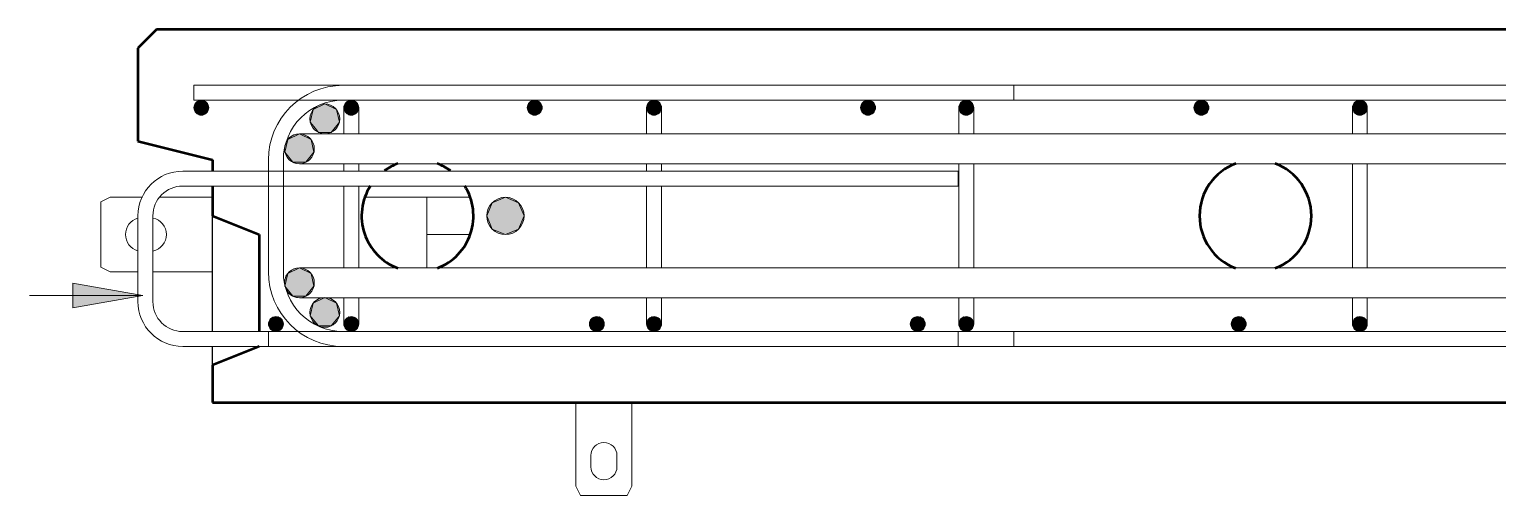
# Model space of a CAD drawing. Header units: millimetres. Extents: x 1454 to 26503, y -2036 to 18825.
# Drawn here: x 23831 to 24619, y 17885 to 18135 of the extents above; entities that cross this region are included whole.
import ezdxf

# ---------------------------------------------------------------- set-up
doc = ezdxf.new("R2010")
doc.units = ezdxf.units.MM
for name, color, linetype, lineweight in [('A-GENM', 13, 'Continuous', 18), ('A-WALL', 113, 'Continuous', 25), ('S-RBAR', 171, 'Continuous', 18), ('S-RBAR-IDEN', 171, 'Continuous', 9)]:
    doc.layers.add(name, color=color, linetype=linetype, lineweight=lineweight)

# ---------------------------------------------------------------- blocks, each defined once
blk = doc.blocks.new('RR spread anchor face based - RR-SA-2_5-150-1726819-Elevation Top 3')
at = {"layer": 'A-GENM'}
for p, q in [((4573.81, 17935.43), (4573.81, 17890.43)), ((4603.81, 17890.43), (4603.81, 17935.43)), ((4581.81, 17900.93), (4581.81, 17906.93)), ((4595.81, 17906.93), (4595.81, 17900.93)), ((4573.81, 17890.43), (4576.31, 17885.43)), ((4576.31, 17885.43), (4601.31, 17885.43)), ((4601.31, 17885.43), (4603.81, 17890.43))]:
    blk.add_line(p, q, dxfattribs=at)
for centre, start, end in [((4588.81, 17906.93), 0, 180), ((4588.81, 17900.93), 180, 0)]:
    blk.add_arc(centre, 7, start, end, dxfattribs=at)
blk = doc.blocks.new('RR spread anchor face based - RR-SA-3_0-200-1876459-Elevation Top 3')
at = {"layer": 'A-GENM'}
for p, q in [((4323.81, 18045.43), (4318.81, 18042.93)), ((4318.81, 18042.93), (4318.81, 18007.93)), ((4341.19, 18045.43), (4323.81, 18045.43)), ((4378.81, 18045.43), (4350.49, 18045.43)), ((4493.81, 18045.43), (4460.66, 18045.43)), ((4516.96, 18045.43), (4493.81, 18045.43)), ((4493.81, 18025.43), (4493.81, 18045.43)), ((4493.81, 18025.47), (4493.81, 18045.43)), ((4493.81, 18025.43), (4516.96, 18025.43)), ((4493.81, 18007.55), (4493.81, 18025.43)), ((4493.81, 18007.55), (4493.81, 18025.4)), ((4318.81, 18007.93), (4323.81, 18005.43)), ((4323.81, 18005.43), (4338.81, 18005.43)), ((4346.81, 18005.43), (4378.81, 18005.43))]:
    blk.add_line(p, q, dxfattribs=at)
for centre, start, end in [((4341.11, 18025.43), 105, 255), ((4345.11, 18025.43), 280.94716, 79.05284)]:
    blk.add_arc(centre, 9, start, end, dxfattribs=at)

msp = doc.modelspace()

# ---------------------------------------------------------------- hatches: boundary and pattern name
at = {"layer": 'S-RBAR'}
h = msp.add_hatch(color=256, dxfattribs=at)
edge = h.paths.add_edge_path()
edge.add_arc((23922.98821, 18093.4305), 4, 0, 360)
for points in [[(23921.75214, 18089.62628), (23926.22428, 18091.07936), (23926.22428, 18095.78164), (23921.75214, 18097.23473), (23918.98821, 18093.4305)], [(24002.21358, 18089.62628), (24006.68572, 18091.07936), (24006.68572, 18095.78164), (24002.21358, 18097.23473), (23999.44965, 18093.4305)], [(24100.62242, 18089.62628), (24105.09456, 18091.07936), (24105.09456, 18095.78164), (24100.62242, 18097.23473), (24097.85849, 18093.4305)], [(24164.68481, 18089.62628), (24169.15695, 18091.07936), (24169.15695, 18095.78164), (24164.68481, 18097.23473), (24161.92088, 18093.4305)], [(24279.4927, 18089.62628), (24283.96484, 18091.07936), (24283.96484, 18095.78164), (24279.4927, 18097.23473), (24276.72877, 18093.4305)], [(24332.15605, 18089.62628), (24336.62818, 18091.07936), (24336.62818, 18095.78164), (24332.15605, 18097.23473), (24329.39212, 18093.4305)], [(24458.36298, 18089.62628), (24462.83512, 18091.07936), (24462.83512, 18095.78164), (24458.36298, 18097.23473), (24455.59905, 18093.4305)], [(24543.37728, 18089.62628), (24547.84942, 18091.07936), (24547.84942, 18095.78164), (24543.37728, 18097.23473), (24540.61335, 18093.4305)], [(23985.77133, 18080.22275), (23992.71347, 18080.22275), (23997.04182, 18085.65033), (23995.49705, 18092.41842), (23989.2424, 18095.4305), (23982.98775, 18092.41842), (23981.44298, 18085.65033), (23984.15896, 18082.2446)], [(23972.14582, 18064.17244), (23979.08796, 18064.17244), (23983.41631, 18069.60002), (23981.87154, 18076.36811), (23975.61689, 18079.38019), (23969.36223, 18076.36811), (23967.81746, 18069.60002), (23969.25582, 18067.79638)], [(24086.16571, 18025.4305), (24093.23678, 18028.35943), (24096.16571, 18035.4305), (24093.23678, 18042.50157), (24086.16571, 18045.4305), (24079.09465, 18042.50157), (24076.16571, 18035.4305), (24079.09465, 18028.35943)], [(23979.08796, 17992.34242), (23983.41631, 17997.77001), (23981.87154, 18004.53809), (23975.61689, 18007.55017), (23969.36223, 18004.53809), (23967.81746, 17997.77001), (23972.14582, 17992.34242)], [(23985.77133, 17976.47263), (23992.71347, 17976.47263), (23997.04182, 17981.90021), (23995.49705, 17988.6683), (23989.2424, 17991.68038), (23982.98775, 17988.6683), (23981.44298, 17981.90021)], [(23964.22428, 17973.62628), (23966.98821, 17977.4305), (23964.22428, 17981.23473), (23959.75214, 17979.78164), (23959.75214, 17975.07936)], [(24002.21358, 17973.62628), (24006.68572, 17975.07936), (24006.68572, 17979.78164), (24002.21358, 17981.23473), (23999.44965, 17977.4305)], [(24136.42789, 17973.62628), (24139.19182, 17977.4305), (24136.42789, 17981.23473), (24131.95576, 17979.78164), (24131.95576, 17975.07936)], [(24164.68481, 17973.62628), (24169.15695, 17975.07936), (24169.15695, 17979.78164), (24164.68481, 17981.23473), (24161.92088, 17977.4305)], [(24308.63151, 17973.62628), (24311.39544, 17977.4305), (24308.63151, 17981.23473), (24304.15937, 17979.78164), (24304.15937, 17975.07936)], [(24332.15605, 17973.62628), (24336.62818, 17975.07936), (24336.62818, 17979.78164), (24332.15605, 17981.23473), (24329.39212, 17977.4305)], [(24480.83512, 17973.62628), (24483.59905, 17977.4305), (24480.83512, 17981.23473), (24476.36298, 17979.78164), (24476.36298, 17975.07936)], [(24543.37728, 17973.62628), (24547.84942, 17975.07936), (24547.84942, 17979.78164), (24543.37728, 17981.23473), (24540.61335, 17977.4305)]]:
    msp.add_hatch(color=256, dxfattribs=at).paths.add_polyline_path(points)
h = msp.add_hatch(color=256, dxfattribs=at)
edge = h.paths.add_edge_path()
edge.add_arc((24003.44965, 18093.4305), 4, 0, 360)
h = msp.add_hatch(color=256, dxfattribs=at)
edge = h.paths.add_edge_path()
edge.add_arc((24101.85849, 18093.4305), 4, 0, 360)
h = msp.add_hatch(color=256, dxfattribs=at)
edge = h.paths.add_edge_path()
edge.add_arc((24165.92088, 18093.4305), 4, 0, 360)
h = msp.add_hatch(color=256, dxfattribs=at)
edge = h.paths.add_edge_path()
edge.add_arc((24280.72877, 18093.4305), 4, 0, 360)
h = msp.add_hatch(color=256, dxfattribs=at)
edge = h.paths.add_edge_path()
edge.add_arc((24333.39212, 18093.4305), 4, 0, 360)
h = msp.add_hatch(color=256, dxfattribs=at)
edge = h.paths.add_edge_path()
edge.add_arc((24459.59905, 18093.4305), 4, 0, 360)
h = msp.add_hatch(color=256, dxfattribs=at)
edge = h.paths.add_edge_path()
edge.add_arc((24544.61335, 18093.4305), 4, 0, 360)
h = msp.add_hatch(color=256, dxfattribs=at)
edge = h.paths.add_edge_path()
edge.add_arc((23989.2424, 18087.4305), 8, 0, 360)
h = msp.add_hatch(color=256, dxfattribs=at)
edge = h.paths.add_edge_path()
edge.add_arc((23975.61689, 18071.38019), 8, 0, 360)
h = msp.add_hatch(color=256, dxfattribs=at)
edge = h.paths.add_edge_path()
edge.add_arc((24086.16571, 18035.4305), 10, 0, 360)
h = msp.add_hatch(color=256, dxfattribs=at)
edge = h.paths.add_edge_path()
edge.add_arc((23975.61689, 17999.55017), 8, 0, 360)
h = msp.add_hatch(color=256, dxfattribs=at)
edge = h.paths.add_edge_path()
edge.add_arc((23989.2424, 17983.68038), 8, 0, 360)
h = msp.add_hatch(color=256, dxfattribs=at)
edge = h.paths.add_edge_path()
edge.add_arc((23962.98821, 17977.4305), 4, 0, 360)
h = msp.add_hatch(color=256, dxfattribs=at)
edge = h.paths.add_edge_path()
edge.add_arc((24003.44965, 17977.4305), 4, 0, 360)
h = msp.add_hatch(color=256, dxfattribs=at)
edge = h.paths.add_edge_path()
edge.add_arc((24135.19182, 17977.4305), 4, 0, 360)
h = msp.add_hatch(color=256, dxfattribs=at)
edge = h.paths.add_edge_path()
edge.add_arc((24165.92088, 17977.4305), 4, 0, 360)
h = msp.add_hatch(color=256, dxfattribs=at)
edge = h.paths.add_edge_path()
edge.add_arc((24307.39544, 17977.4305), 4, 0, 360)
h = msp.add_hatch(color=256, dxfattribs=at)
edge = h.paths.add_edge_path()
edge.add_arc((24333.39212, 17977.4305), 4, 0, 360)
h = msp.add_hatch(color=256, dxfattribs=at)
edge = h.paths.add_edge_path()
edge.add_arc((24479.59905, 17977.4305), 4, 0, 360)
h = msp.add_hatch(color=256, dxfattribs=at)
edge = h.paths.add_edge_path()
edge.add_arc((24544.61335, 17977.4305), 4, 0, 360)
at = {"layer": 'S-RBAR-IDEN'}
msp.add_hatch(color=256, dxfattribs=at).paths.add_polyline_path([(23891.51629, 17992.81602), (23854.01629, 17999.42828), (23854.01629, 17986.20376)])

# ---------------------------------------------------------------- linework, layer by layer
at = {"layer": 'A-WALL', "lineweight": 50}
for p, q in [((23898.99079, 18135.4305), (23888.98821, 18125.42792)), ((25378.98563, 18135.4305), (23898.99079, 18135.4305)), ((23888.98821, 18125.42792), (23888.98821, 18075.4305)), ((23888.98821, 18075.4305), (23928.98821, 18065.4305)), ((23928.98821, 18065.4305), (23928.98821, 18059.4305)), ((23928.98821, 18051.4305), (23928.98821, 18035.4305)), ((23928.98821, 18035.4305), (23953.98821, 18025.4305)), ((23953.98821, 18025.4305), (23953.98821, 17973.4305)), ((23953.98821, 17965.4305), (23928.98821, 17955.4305)), ((23928.98821, 17955.4305), (23928.98821, 17935.4305)), ((23928.98821, 17935.4305), (25088.98821, 17935.4305))]:
    msp.add_line(p, q, dxfattribs=at)
at = {"layer": 'A-WALL'}
for p, q in [((23928.98821, 17973.4305), (23928.98821, 18035.37707)), ((23928.98821, 17955.48393), (23928.98821, 17965.4305))]:
    msp.add_line(p, q, dxfattribs=at)
at = {"layer": 'A-WALL', "lineweight": 50}
for centre, start, end in [((24038.98821, 18035.4305), 110.45849366, 126), ((24038.98821, 18035.4305), 54, 69.54150634), ((24488.58821, 18035.4305), 110.45849366, 249.24851065), ((24488.58821, 18035.4305), 290.75148935, 69.54150634), ((24038.98821, 18035.4305), 147.51594743, 249.24851065), ((24038.98821, 18035.4305), 290.75148935, 32.48405257)]:
    msp.add_arc(centre, 30, start, end, dxfattribs=at)
at = {"layer": 'S-RBAR'}
for p, q in [((25358.98821, 18105.4305), (23918.98821, 18105.4305)), ((23918.98821, 18105.4305), (23918.98821, 18097.4305)), ((24358.98821, 18105.4305), (23998.98821, 18105.4305)), ((24358.98821, 18105.4305), (24358.98821, 18097.4305)), ((25358.98821, 18097.4305), (23918.98821, 18097.4305)), ((23921.75214, 18097.23473), (23918.98821, 18093.4305)), ((23926.22428, 18095.78164), (23921.75214, 18097.23473)), ((24358.98821, 18097.4305), (23998.98821, 18097.4305)), ((24002.21358, 18097.23473), (23999.44965, 18093.4305)), ((24006.68572, 18095.78164), (24002.21358, 18097.23473)), ((24100.62242, 18097.23473), (24097.85849, 18093.4305)), ((24105.09456, 18095.78164), (24100.62242, 18097.23473)), ((24164.68481, 18097.23473), (24161.92088, 18093.4305)), ((24169.15695, 18095.78164), (24164.68481, 18097.23473)), ((24279.4927, 18097.23473), (24276.72877, 18093.4305)), ((24283.96484, 18095.78164), (24279.4927, 18097.23473)), ((24332.15605, 18097.23473), (24329.39212, 18093.4305)), ((24336.62818, 18095.78164), (24332.15605, 18097.23473)), ((24458.36298, 18097.23473), (24455.59905, 18093.4305)), ((24462.83512, 18095.78164), (24458.36298, 18097.23473)), ((24543.37728, 18097.23473), (24540.61335, 18093.4305)), ((24547.84942, 18095.78164), (24543.37728, 18097.23473)), ((23918.98821, 18093.4305), (23921.75214, 18089.62628)), ((23921.75214, 18089.62628), (23926.22428, 18091.07936)), ((23926.22428, 18091.07936), (23926.22428, 18095.78164)), ((23982.98775, 18092.41842), (23981.44298, 18085.65033)), ((23989.2424, 18095.4305), (23982.98775, 18092.41842)), ((23995.49705, 18092.41842), (23989.2424, 18095.4305)), ((23997.04182, 18085.65033), (23995.49705, 18092.41842)), ((23999.44965, 18093.4305), (23999.44965, 18079.56765)), ((23999.44965, 18093.4305), (24002.21358, 18089.62628)), ((24002.21358, 18089.62628), (24006.68572, 18091.07936)), ((24006.68572, 18091.07936), (24006.68572, 18095.78164)), ((24007.44965, 18093.4305), (24007.44965, 18079.56765)), ((24097.85849, 18093.4305), (24100.62242, 18089.62628)), ((24100.62242, 18089.62628), (24105.09456, 18091.07936)), ((24105.09456, 18091.07936), (24105.09456, 18095.78164)), ((24161.92088, 18093.4305), (24161.92088, 18079.56765)), ((24161.92088, 18093.4305), (24164.68481, 18089.62628)), ((24164.68481, 18089.62628), (24169.15695, 18091.07936)), ((24169.15695, 18091.07936), (24169.15695, 18095.78164)), ((24169.92088, 18093.4305), (24169.92088, 18079.56765)), ((24276.72877, 18093.4305), (24279.4927, 18089.62628)), ((24279.4927, 18089.62628), (24283.96484, 18091.07936)), ((24283.96484, 18091.07936), (24283.96484, 18095.78164)), ((24329.39212, 18093.4305), (24329.39212, 18079.56765)), ((24329.39212, 18093.4305), (24332.15605, 18089.62628)), ((24332.15605, 18089.62628), (24336.62818, 18091.07936)), ((24336.62818, 18091.07936), (24336.62818, 18095.78164)), ((24337.39212, 18093.4305), (24337.39212, 18079.56765)), ((24455.59905, 18093.4305), (24458.36298, 18089.62628)), ((24458.36298, 18089.62628), (24462.83512, 18091.07936)), ((24462.83512, 18091.07936), (24462.83512, 18095.78164)), ((24540.61335, 18093.4305), (24540.61335, 18079.56765)), ((24540.61335, 18093.4305), (24543.37728, 18089.62628)), ((24543.37728, 18089.62628), (24547.84942, 18091.07936)), ((24547.84942, 18091.07936), (24547.84942, 18095.78164)), ((24548.61335, 18093.4305), (24548.61335, 18079.56765)), ((23981.44298, 18085.65033), (23984.15896, 18082.2446)), ((23984.15896, 18082.2446), (23985.77133, 18080.22275)), ((23992.71347, 18080.22275), (23997.04182, 18085.65033)), ((23969.36223, 18076.36811), (23967.81746, 18069.60002)), ((23975.61689, 18079.38019), (23969.36223, 18076.36811)), ((24031.11689, 18079.38019), (23975.61689, 18079.38019)), ((23981.87154, 18076.36811), (23975.61689, 18079.38019)), ((23983.41631, 18069.60002), (23981.87154, 18076.36811)), ((23985.77133, 18080.22275), (23992.71347, 18080.22275)), ((25128.98821, 18079.38019), (24031.11689, 18079.38019)), ((23958.98821, 18065.4305), (23958.98821, 18005.4305)), ((23966.98821, 18065.4305), (23966.98821, 18005.4305)), ((23967.81746, 18069.60002), (23969.25582, 18067.79638)), ((23969.25582, 18067.79638), (23972.14582, 18064.17244)), ((23979.08796, 18064.17244), (23983.41631, 18069.60002)), ((24328.98821, 18059.4305), (23912.98821, 18059.4305)), ((23972.14582, 18064.17244), (23979.08796, 18064.17244)), ((24031.11689, 18063.38019), (23975.61689, 18063.38019)), ((23999.44965, 18063.42071), (23999.44965, 18059.45247)), ((24007.44965, 18063.42071), (24007.44965, 18059.45247)), ((25128.98821, 18063.38019), (24031.11689, 18063.38019)), ((24161.92088, 18063.42071), (24161.92088, 18059.45247)), ((24169.92088, 18063.42071), (24169.92088, 18059.45247)), ((24328.98821, 18059.4305), (24328.98821, 18051.4305)), ((24329.39212, 18063.42071), (24329.39212, 18057.4305)), ((24329.39212, 18057.4305), (24329.39212, 18013.4305)), ((24337.39212, 18063.42071), (24337.39212, 18057.4305)), ((24337.39212, 18057.4305), (24337.39212, 18013.4305)), ((24540.61335, 18063.42071), (24540.61335, 18057.4305)), ((24540.61335, 18057.4305), (24540.61335, 18013.4305)), ((24548.61335, 18063.42071), (24548.61335, 18057.4305)), ((24548.61335, 18057.4305), (24548.61335, 18013.4305)), ((24328.98821, 18051.4305), (23912.98821, 18051.4305)), ((23999.44965, 18051.4305), (23999.44965, 18013.4305)), ((24007.44965, 18051.4305), (24007.44965, 18013.4305)), ((24161.92088, 18051.4305), (24161.92088, 18013.4305)), ((24169.92088, 18051.4305), (24169.92088, 18013.4305)), ((24079.09465, 18042.50157), (24076.16571, 18035.4305)), ((24086.16571, 18045.4305), (24079.09465, 18042.50157)), ((24093.23678, 18042.50157), (24086.16571, 18045.4305)), ((24096.16571, 18035.4305), (24093.23678, 18042.50157)), ((23888.98821, 18035.4305), (23888.98821, 17989.4305)), ((23896.98821, 18035.4305), (23896.98821, 17989.4305)), ((24076.16571, 18035.4305), (24079.09465, 18028.35943)), ((24093.23678, 18028.35943), (24096.16571, 18035.4305)), ((24079.09465, 18028.35943), (24086.16571, 18025.4305)), ((24086.16571, 18025.4305), (24093.23678, 18028.35943)), ((23999.44965, 18013.4305), (23999.44965, 18007.50949)), ((24007.44965, 18013.4305), (24007.44965, 18007.50949)), ((24161.92088, 18013.4305), (24161.92088, 18007.50949)), ((24169.92088, 18013.4305), (24169.92088, 18007.50949)), ((24329.39212, 18013.4305), (24329.39212, 18007.50949)), ((24337.39212, 18013.4305), (24337.39212, 18007.50949)), ((24540.61335, 18013.4305), (24540.61335, 18007.50949)), ((24548.61335, 18013.4305), (24548.61335, 18007.50949)), ((23969.36223, 18004.53809), (23967.81746, 17997.77001)), ((23975.61689, 18007.55017), (23969.36223, 18004.53809)), ((24031.11689, 18007.55017), (23975.61689, 18007.55017)), ((23981.87154, 18004.53809), (23975.61689, 18007.55017)), ((23983.41631, 17997.77001), (23981.87154, 18004.53809)), ((25128.98821, 18007.55017), (24031.11689, 18007.55017)), ((23967.81746, 17997.77001), (23972.14582, 17992.34242)), ((23979.08796, 17992.34242), (23983.41631, 17997.77001)), ((23972.14582, 17992.34242), (23979.08796, 17992.34242)), ((24031.11689, 17991.55017), (23975.61689, 17991.55017)), ((23982.98775, 17988.6683), (23981.44298, 17981.90021)), ((23989.2424, 17991.68038), (23982.98775, 17988.6683)), ((23995.49705, 17988.6683), (23989.2424, 17991.68038)), ((23997.04182, 17981.90021), (23995.49705, 17988.6683)), ((23999.44965, 17991.36256), (23999.44965, 17977.4305)), ((24007.44965, 17991.36256), (24007.44965, 17977.4305)), ((25128.98821, 17991.55017), (24031.11689, 17991.55017)), ((24161.92088, 17991.36256), (24161.92088, 17977.4305)), ((24169.92088, 17991.36256), (24169.92088, 17977.4305)), ((24329.39212, 17991.36256), (24329.39212, 17977.4305)), ((24337.39212, 17991.36256), (24337.39212, 17977.4305)), ((24540.61335, 17991.36256), (24540.61335, 17977.4305)), ((24548.61335, 17991.36256), (24548.61335, 17977.4305)), ((23964.22428, 17981.23473), (23959.75214, 17979.78164)), ((23959.75214, 17979.78164), (23959.75214, 17975.07936)), ((23966.98821, 17977.4305), (23964.22428, 17981.23473)), ((23981.44298, 17981.90021), (23985.77133, 17976.47263)), ((23992.71347, 17976.47263), (23997.04182, 17981.90021)), ((24002.21358, 17981.23473), (23999.44965, 17977.4305)), ((24006.68572, 17979.78164), (24002.21358, 17981.23473)), ((24006.68572, 17975.07936), (24006.68572, 17979.78164)), ((24136.42789, 17981.23473), (24131.95576, 17979.78164)), ((24131.95576, 17979.78164), (24131.95576, 17975.07936)), ((24139.19182, 17977.4305), (24136.42789, 17981.23473)), ((24164.68481, 17981.23473), (24161.92088, 17977.4305)), ((24169.15695, 17979.78164), (24164.68481, 17981.23473)), ((24169.15695, 17975.07936), (24169.15695, 17979.78164)), ((24308.63151, 17981.23473), (24304.15937, 17979.78164)), ((24304.15937, 17979.78164), (24304.15937, 17975.07936)), ((24311.39544, 17977.4305), (24308.63151, 17981.23473)), ((24332.15605, 17981.23473), (24329.39212, 17977.4305)), ((24336.62818, 17979.78164), (24332.15605, 17981.23473)), ((24336.62818, 17975.07936), (24336.62818, 17979.78164)), ((24480.83512, 17981.23473), (24476.36298, 17979.78164)), ((24476.36298, 17979.78164), (24476.36298, 17975.07936)), ((24483.59905, 17977.4305), (24480.83512, 17981.23473)), ((24543.37728, 17981.23473), (24540.61335, 17977.4305)), ((24547.84942, 17979.78164), (24543.37728, 17981.23473)), ((24547.84942, 17975.07936), (24547.84942, 17979.78164)), ((23912.98821, 17973.4305), (24328.98821, 17973.4305)), ((25358.98821, 17973.4305), (23958.98821, 17973.4305)), ((23958.98821, 17973.4305), (23958.98821, 17965.4305)), ((23959.75214, 17975.07936), (23964.22428, 17973.62628)), ((23964.22428, 17973.62628), (23966.98821, 17977.4305)), ((23985.77133, 17976.47263), (23992.71347, 17976.47263)), ((23998.98821, 17973.4305), (24358.98821, 17973.4305)), ((23999.44965, 17977.4305), (24002.21358, 17973.62628)), ((24002.21358, 17973.62628), (24006.68572, 17975.07936)), ((24131.95576, 17975.07936), (24136.42789, 17973.62628)), ((24136.42789, 17973.62628), (24139.19182, 17977.4305)), ((24161.92088, 17977.4305), (24164.68481, 17973.62628)), ((24164.68481, 17973.62628), (24169.15695, 17975.07936)), ((24304.15937, 17975.07936), (24308.63151, 17973.62628)), ((24308.63151, 17973.62628), (24311.39544, 17977.4305)), ((24328.98821, 17965.4305), (24328.98821, 17973.4305)), ((24329.39212, 17977.4305), (24332.15605, 17973.62628)), ((24332.15605, 17973.62628), (24336.62818, 17975.07936)), ((24358.98821, 17965.4305), (24358.98821, 17973.4305)), ((24476.36298, 17975.07936), (24480.83512, 17973.62628)), ((24480.83512, 17973.62628), (24483.59905, 17977.4305)), ((24540.61335, 17977.4305), (24543.37728, 17973.62628)), ((24543.37728, 17973.62628), (24547.84942, 17975.07936)), ((23912.98821, 17965.4305), (24328.98821, 17965.4305)), ((25358.98821, 17965.4305), (23958.98821, 17965.4305)), ((23998.98821, 17965.4305), (24358.98821, 17965.4305))]:
    msp.add_line(p, q, dxfattribs=at)
for centre, radius in [((23922.98821, 18093.4305), 4), ((24003.44965, 18093.4305), 4), ((24101.85849, 18093.4305), 4), ((24165.92088, 18093.4305), 4), ((24280.72877, 18093.4305), 4), ((24333.39212, 18093.4305), 4), ((24459.59905, 18093.4305), 4), ((24544.61335, 18093.4305), 4), ((23989.2424, 18087.4305), 8), ((23975.61689, 18071.38019), 8), ((24086.16571, 18035.4305), 10), ((23975.61689, 17999.55017), 8), ((23989.2424, 17983.68038), 8), ((23962.98821, 17977.4305), 4), ((24003.44965, 17977.4305), 4), ((24135.19182, 17977.4305), 4), ((24165.92088, 17977.4305), 4), ((24307.39544, 17977.4305), 4), ((24333.39212, 17977.4305), 4), ((24479.59905, 17977.4305), 4), ((24544.61335, 17977.4305), 4)]:
    msp.add_circle(centre, radius, dxfattribs=at)
for centre, radius, start, end in [((23998.98821, 18065.4305), 40, 90, 180), ((23998.98821, 18065.4305), 32, 90, 180), ((24003.44965, 18093.4305), 4, 0, 180), ((24165.92088, 18093.4305), 4, 0, 180), ((24333.39212, 18093.4305), 4, 0, 180), ((24544.61335, 18093.4305), 4, 0, 180), ((23975.61689, 18071.38019), 8, 90, 147.93369989), ((23975.61689, 18071.38019), 8, 184.25400922, 270), ((23912.98821, 18035.4305), 24, 90, 180), ((23912.98821, 18035.4305), 16, 90, 180), ((23998.98821, 18005.4305), 40, 180, 270), ((23998.98821, 18005.4305), 32, 180, 270), ((23975.61689, 17999.55017), 8, 90, 175.99723393), ((23975.61689, 17999.55017), 8, 211.32969245, 270), ((23912.98821, 17989.4305), 24, 180, 270), ((23912.98821, 17989.4305), 16, 180, 270), ((24003.44965, 17977.4305), 4, 180, 0), ((24165.92088, 17977.4305), 4, 180, 0), ((24333.39212, 17977.4305), 4, 180, 0), ((24544.61335, 17977.4305), 4, 180, 0)]:
    msp.add_arc(centre, radius, start, end, dxfattribs=at)
at = {"layer": 'S-RBAR-IDEN'}
for p, q in [((23891.51629, 17992.81602), (23854.01629, 17999.42828)), ((23854.01629, 17999.42828), (23854.01629, 17986.20376)), ((23891.51629, 17992.81602), (23830.71862, 17992.81602)), ((23854.01629, 17986.20376), (23891.51629, 17992.81602))]:
    msp.add_line(p, q, dxfattribs=at)

# ---------------------------------------------------------------- block references
at = {"layer": 'A-GENM'}
for name in ['RR spread anchor face based - RR-SA-3_0-200-1876459-Elevation Top 3', 'RR spread anchor face based - RR-SA-2_5-150-1726819-Elevation Top 3']:
    msp.add_blockref(name, (19550.18111, 0), dxfattribs=at)

doc.saveas('drawing.dxf')
